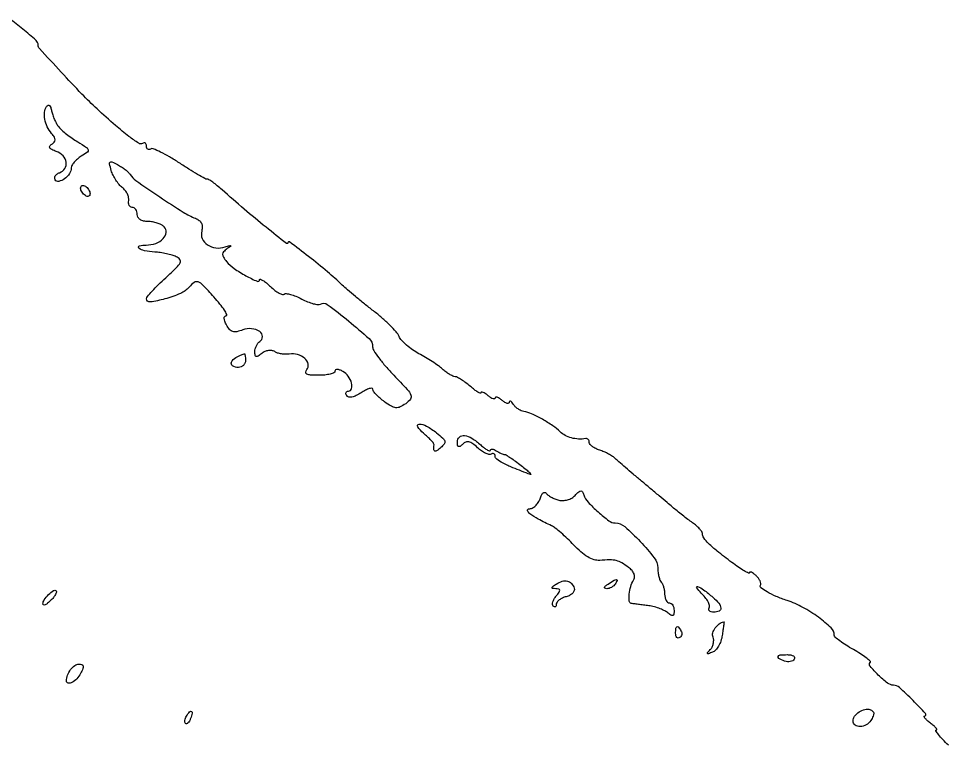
# Model space of a CAD drawing. Extents: x 0 to 606, y 0 to 461.
# Drawn here: x 277.8 to 475.2, y 226.4 to 380.1 of the extents above; entities that cross this region are included whole.
import ezdxf

# ---------------------------------------------------------------- set-up
doc = ezdxf.new("R2010")
doc.units = 0

msp = doc.modelspace()

# ---------------------------------------------------------------- linework, layer by layer
msp.add_lwpolyline([(475.231808, 225.743968, -0.010206), (474.02737, 226.993934, -0.020094), (473.132011, 228.043541, -0.022528), (472.575759, 228.821015, -0.594944), (472.672938, 229, 0.505856), (472.768459, 229.129874, 0.099218), (472.603689, 229.431283, 0.039836), (472.138612, 229.903576, 0.016478), (471.44113, 230.468197, -0.016143), (470.740292, 231.034756, -0.037124), (470.2615, 231.514453, -0.080655), (470.065847, 231.834088, -0.517537), (470.15121, 231.968197, 0.63343), (470.369637, 232.495494, 0.012365), (467.738669, 235.256507, 0.011474), (464.836229, 238.025286, 0.18262), (463.592839, 238.518494, -0.162161), (462.317642, 238.966554, -0.027743), (460.350396, 240.67424, -0.024344), (458.61666, 242.528716, -0.390305), (458.649069, 243.315736, 0.427402), (458.642348, 243.615637, 0.02074), (457.795456, 244.327673, 0.023151), (456.590497, 245.172247, 0.013254), (455.065736, 246.08321, -0.013554), (453.508017, 247.015135, -0.019814), (452.19431, 247.925258, -0.015778), (451.189701, 248.732749, -0.218951), (451, 249.145186, 0.205586), (450.329217, 250.707624, 0.031412), (447.672502, 252.931519, 0.03425), (444.340621, 255.046857, 0.043475), (441, 256.5, -0.018759), (438.657646, 257.384136, -0.03055), (436.753656, 258.326319, -0.03228), (435.439982, 259.196668, -0.383708), (435.334865, 259.748127, 0.178763), (435.408463, 260.129532, 0.067177), (435.246567, 260.657906, 0.055569), (434.895343, 261.240533, 0.042826), (434.39504, 261.789427, 0.024067), (433.85887, 262.23916, 0.056274), (433.409793, 262.506763, 0.129541), (433.122856, 262.555225, 0.387997), (433, 262.420738, -0.552608), (432.81339, 262.303454, -0.019221), (431.898438, 262.787973, -0.019852), (430.689112, 263.55486, -0.010513), (429.25, 264.595063, -0.006524), (426.153726, 266.997819, -0.025331), (424.334849, 268.604863, -0.040534), (423.299195, 269.796508, -0.159957), (423, 270.707812, 0.152326), (422.868475, 271.129517, 0.032288), (422.385102, 271.740633, 0.03101), (421.70809, 272.403754, 0.025144), (420.906729, 273.029241, -0.008117), (419.94995, 273.724957, -0.004398), (418.794817, 274.609934, -0.004379), (417.63456, 275.531604, -0.006901), (416.656729, 276.345003, 0.00182), (415.535653, 277.296998, 0.000563), (413.841625, 278.721692, 0.000563), (411.94397, 280.310352, 0.00062), (410.101995, 281.845003, -0.001998), (408.333957, 283.326332, -0.002297), (406.658493, 284.754777, -0.002064), (405.248781, 285.978044, -0.013271), (404.555356, 286.618068, 0.047536), (403.959877, 287.096576, 0.021276), (403.096895, 287.613129, 0.020835), (402.131137, 288.085801, 0.026547), (401.20336, 288.435456, -0.036046), (400.359979, 288.77172, -0.046543), (399.647237, 289.203305, -0.054201), (399.152432, 289.660387, -0.18112), (399, 290.067388, 0.081121), (398.94329, 290.414629, 0.105541), (398.779688, 290.691259, 0.11976), (398.535716, 290.853916, 0.127241), (398.25, 290.881579, -0.051727), (396.71087, 290.799557, -0.052985), (395.200535, 291.037087, -0.055993), (393.854291, 291.565034, -0.07509), (392.800793, 292.342064, 0.047089), (391.248543, 293.626563, 0.022148), (389.030496, 294.995306, 0.02168), (386.761608, 296.134304, 0.064574), (385.100106, 296.635423, -0.068184), (384.503029, 296.820198, -0.042419), (383.866211, 297.185714, -0.041858), (383.287874, 297.662563, -0.058189), (382.865419, 298.183516, 0.028243), (382.542093, 298.634889, 0.103209), (382.271348, 298.857002, 0.330696), (382.099888, 298.82979, 0.191569), (382.015313, 298.627555, -0.282972), (381.876054, 298.409849, -0.174542), (381.563873, 298.377077, -0.07963), (381.077403, 298.582717, -0.033478), (380.5, 299, 0.027963), (379.92363, 299.426283, 0.064878), (379.440625, 299.660392, 0.144806), (379.132287, 299.670922, 0.341777), (379, 299.5, -0.341777), (378.867713, 299.329078, -0.144806), (378.559375, 299.339608, -0.064878), (378.07637, 299.573717, -0.027963), (377.5, 300, 0.023017), (376.923759, 300.435066, 0.050938), (376.440625, 300.698303, 0.105516), (376.125783, 300.757822, 0.407372), (376, 300.629058, -0.523898), (375.84812, 300.523891, -0.044475), (375.339063, 300.768805, -0.029921), (374.613939, 301.261849, -0.014685), (373.75, 301.969577, 0.017543), (372.815234, 302.726441, 0.019898), (371.867188, 303.383061, 0.019526), (371.024905, 303.873076, 0.095283), (370.5, 304.034223, -0.084914), (370.004341, 304.175302, -0.024652), (369.303015, 304.554815, -0.024016), (368.542426, 305.067749, -0.023557), (367.829414, 305.654378, 0.028351), (366.959634, 306.356122, 0.010738), (365.671547, 307.238703, 0.010596), (364.226585, 308.140699, 0.01273), (362.829414, 308.924788, -0.030286), (361.489828, 309.739649, -0.027782), (360.217466, 310.732447, -0.028871), (359.183035, 311.747363, -0.076541), (358.613023, 312.60907, 0.072799), (357.986818, 313.57121, 0.016534), (356.648753, 314.992132, 0.016779), (354.980248, 316.542774, 0.015606), (353.171689, 318.017401, -0.005014), (351.275897, 319.497427, -0.00454), (349.345816, 321.064487, -0.004549), (347.643274, 322.498929, -0.014476), (346.542921, 323.5, 0.017011), (343.417073, 326.314982, 0.009355), (339.41536, 329.553595, 0.003178), (335.36182, 332.669302, 0.619924), (335, 332.489626, -0.627143), (334.683456, 332.336516, -0.002117), (330.374167, 335.778662, -0.007055), (325.723887, 339.635, -0.006383), (321.024651, 343.75, 0.012376), (320.016432, 344.611745, 0.016572), (319.058375, 345.339063, 0.013756), (318.236227, 345.887973, 0.141222), (317.847502, 346, -0.128383), (317.402743, 346.116113, -0.004414), (315.829843, 347.01579, -0.008015), (313.984558, 348.133034, -0.005482), (311.923849, 349.458008, 0.01326), (309.851214, 350.745532, 0.019822), (307.969787, 351.748351, 0.015412), (306.4044, 352.445988, 0.239951), (305.836565, 352.398991, -0.112575), (305.51809, 352.290131, -0.184074), (305.245741, 352.362265, -0.158325), (305.062659, 352.611389, -0.080102), (305, 353, 0.081118), (304.936618, 353.388109, 0.159517), (304.751828, 353.636233, 0.183363), (304.476839, 353.706917, 0.111072), (304.155158, 353.595893, -0.290615), (303.334478, 353.605803, -0.017695), (301.233948, 355.083652, -0.018087), (298.39444, 357.40185, -0.00642), (294.5, 360.912915, -0.014341), (291.277079, 364.070729, -0.005217), (286.88701, 368.722258, -0.001179), (282.270834, 373.740438, -0.187486), (282, 374.437326, 0.21429), (281.532405, 375.478258, 0.011854), (278.744317, 377.839528, 0.011298), (275.840765, 380.076277, 0.238816)], format="xyb")
for points in [[(286.357608, 357.087941, 0.041547), (286.990705, 356.426181, 0.01429), (288.008558, 355.575952, 0.014089), (289.189687, 354.698102, 0.015854), (290.373652, 353.923636, -0.008248), (292.252846, 352.734815, -0.190057), (292.612302, 352.225523, -0.302058), (292.435386, 351.737401, -0.019538), (291.123652, 350.845149, 0.035436), (290.310977, 350.253748, 0.039863), (289.623823, 349.574494, 0.043665), (289.145351, 348.910228, 0.135049), (289, 348.381898, -0.150609), (288.630368, 347.182604, -0.083411), (287.560529, 346.066815, -0.105152), (286.370465, 345.520384, -0.319813), (285.594771, 345.846657, -0.152073), (285.490747, 346.251111, -0.123281), (285.621765, 346.681633, -0.098433), (285.978, 347.074153, -0.067899), (286.505744, 347.36383, 0.155341), (287.636846, 348.268499, 0.186388), (287.931594, 349.590267, 0.157562), (287.260514, 350.939002, 0.111011), (285.829031, 351.867542, -0.027531), (284.88707, 352.276234, -0.140363), (284.470872, 352.658797, -0.291389), (284.477873, 353.037221, -0.108332), (284.877589, 353.424346, 0.071557), (285.414414, 353.873254, 0.188956), (285.586919, 354.334387, 0.137725), (285.420568, 354.893343, 0.032445), (284.842389, 355.68991, -0.061362), (283.920681, 357.127412, -0.066624), (283.406881, 358.706714, -0.073749), (283.355231, 360.214112, -0.112839), (283.786717, 361.442861, -0.163081), (284.075765, 361.679026, -0.280702), (284.371287, 361.623542, -0.125633), (284.640146, 361.220194, -0.037443), (284.834147, 360.5, 0.034744), (285.063183, 359.631127, 0.023188), (285.438855, 358.672708, 0.02338), (285.892164, 357.772932, 0.04172)], [(301.51058, 346.982881, 0.102429), (302.733479, 345.690341, 0.004652), (307.794523, 342.230655, 0.007038), (312.794679, 338.981443, 0.048981), (315.399468, 337.676951, -0.07457), (316.165735, 337.243013, -0.114749), (316.641739, 336.652162, -0.110751), (316.818116, 335.89567, -0.066155), (316.703651, 334.97476, 0.168787), (316.829434, 333.378667, 0.141253), (317.921348, 332.065641, 0.1208), (319.705671, 331.402159, 0.10767), (321.677558, 331.597918, -0.004594), (322.672639, 331.9104, -0.290357), (322.841698, 331.863596, -0.44223), (322.828302, 331.726232, -0.006), (322.064302, 331.170548, 0.047499), (321.357302, 330.56069, 0.186295), (321.139176, 330.038581, 0.152242), (321.308708, 329.437246, 0.02895), (321.991469, 328.510279, 0.066515), (323.585088, 327.039783, 0.027206), (326.088796, 325.477038, 0.023141), (328.473213, 324.303598, 0.540426), (329, 324.648634, -0.525559), (329.165018, 324.762263, -0.050879), (329.68273, 324.501613, -0.031467), (330.431581, 323.954466, -0.01507), (331.324187, 323.165168, 0.024384), (332.257061, 322.370718, 0.038365), (333.136866, 321.794321, 0.044698), (333.858681, 321.4772, 0.284853), (334.231257, 321.56459, -0.237816), (334.63775, 321.698595, -0.030774), (335.560093, 321.501961, -0.030499), (336.697924, 321.108978, -0.020933), (337.936437, 320.53287, 0.022797), (339.194607, 319.953313, 0.029898), (340.392822, 319.547844, 0.03046), (341.393887, 319.339056, 0.176368), (341.914094, 319.446907, -0.307117), (343.371593, 319.385113, -0.011539), (347.909914, 315.852743, -0.013246), (352.235269, 312.127739, -0.211404), (353, 310.399875, 0.144241), (353.236546, 309.596966, 0.016469), (354.323698, 308.027988, 0.018803), (355.780474, 306.213514, 0.014268), (357.506205, 304.333439, -0.005781), (360.353363, 301.335408, -0.088841), (361.120548, 300.140637, -0.264638), (361.011622, 299.265418, -0.079806), (360.013092, 298.296617, -0.04233), (358.828125, 297.608039, -0.133606), (357.931663, 297.44847, -0.110826), (356.979427, 297.753747, -0.024559), (355.538312, 298.69812, -0.020572), (354.588175, 299.451399, -0.026215), (353.780786, 300.224794, -0.025849), (353.189832, 300.92243, -0.154921), (353.031425, 301.36501, 0.389421), (352.829111, 301.569921, 0.084881), (352.290174, 301.504779, 0.048612), (351.493989, 301.180486, 0.02403), (350.552147, 300.626125, -0.031354), (349.49895, 300.026803, -0.064153), (348.600345, 299.722485, -0.097091), (347.917122, 299.719186, -0.210132), (347.49313, 300.011115, -0.074973), (347.331477, 300.389333, -0.151854), (347.34659, 300.709515, -0.187357), (347.531988, 300.92133, -0.120931), (347.852499, 301, 0.332053), (348.526651, 301.50319, 0.141977), (348.534199, 302.694964, 0.090092), (347.821232, 304.15067, 0.106768), (346.674868, 305.162077, 0.03838), (346.029045, 305.460992, 0.081269), (345.489553, 305.56731, 0.149963), (345.141335, 305.472694, 0.257414), (345, 305.216357, -0.29408), (344.779995, 304.87465, -0.044658), (343.976539, 304.592721, -0.038149), (342.851099, 304.397267, -0.023928), (341.515876, 304.333333, -0.015214), (339.837847, 304.384405, -0.097511), (339.019376, 304.597985, -0.312683), (338.800906, 304.983991, -0.151557), (339.028208, 305.533988, 0.23236), (339.31153, 306.711582, 0.156859), (338.598178, 307.924368, 0.115054), (337.075695, 308.753776, 0.108658), (335.309626, 308.847918, -0.047056), (334.521902, 308.793345, -0.034761), (333.651522, 308.875725, -0.035472), (332.832655, 309.071585, -0.063661), (332.206195, 309.361048, 0.101884), (331.593721, 309.589435, 0.07448), (330.865837, 309.593197, 0.069473), (330.120048, 309.376933, 0.068046), (329.456195, 308.963645, -0.022222), (328.68475, 308.379272, -0.213901), (328.289602, 308.306387, -0.302673), (328.059621, 308.55628, -0.039048), (328, 309.318538, -0.059974), (328.077779, 309.964641, -0.050829), (328.308014, 310.613072, -0.053157), (328.647072, 311.167377, -0.090759), (329.048558, 311.530011, 0.267023), (329.601569, 312.553568, 0.241594), (329.019148, 313.61811, 0.126576), (327.30736, 314.231845, 0.114437), (325.440767, 313.97748, -0.037529), (324.163498, 313.598692, -0.127994), (323.304004, 313.634233, -0.144289), (322.63085, 314.077702, -0.052615), (321.983045, 315.031681, -0.030123), (321.608979, 315.844801, -0.081314), (321.477705, 316.464738, -0.167213), (321.588594, 316.84329, -0.243254), (321.891646, 317, 0.553119), (322.04507, 317.244537, 0.032646), (321.520931, 318.169784, 0.025131), (320.583209, 319.453376, 0.012593), (319.278725, 320.982244, 0.007424), (316.961758, 323.48735, 0.10787), (315.967743, 324.159595, 0.256732), (315.141098, 324.057503, 0.057779), (314.057324, 323.066095, -0.112809), (312.198615, 321.706097, -0.034763), (308.901856, 320.549124, -0.032846), (305.770732, 319.906752, -0.454838), (305, 320.578734, -0.175768), (305.171134, 321.050511, -0.010221), (306.193927, 322.225152, -0.014505), (307.507276, 323.590862, -0.010092), (309.064433, 325.058311, 0.008017), (311.368996, 327.212122, 0.084444), (312.130834, 328.246804, 0.286996), (312.066382, 328.939491, 0.127402), (311.314433, 329.529873, 0.034427), (310.423355, 329.84844, 0.015521), (309.217876, 330.147894, 0.015281), (307.920383, 330.386523, 0.02015), (306.725146, 330.519774, -0.029296), (304.553707, 330.802134, -0.124339), (303.375053, 331.350258, -0.612882), (303.474523, 331.81335, -0.064976), (304.904762, 332, 0.085667), (306.94184, 332.351603, 0.112444), (308.530453, 333.360427, 0.16773), (309.155082, 334.657808, 0.229331), (308.735714, 335.864286, 0.078683), (308.136, 336.300038, 0.038034), (307.257991, 336.666384, 0.036506), (306.263932, 336.916268, 0.043351), (305.3, 337, -0.055266), (304.366858, 337.103458, -0.089503), (303.633333, 337.413043, -0.113178), (303.168039, 337.895302, -0.136361), (303, 338.5, 0.067835), (302.921853, 339.073353, 0.084459), (302.693373, 339.559375, 0.099695), (302.35422, 339.88438, 0.14229), (301.956163, 340, -0.149149), (301.582135, 340.11411, -0.125556), (301.305268, 340.42426, -0.100935), (301.171852, 340.892158, -0.069433), (301.206163, 341.444289, 0.107073), (301.197974, 342.092894, 0.058042), (300.929284, 342.84787, 0.053885), (300.45981, 343.587566, 0.057029), (299.850975, 344.194289, -0.05281), (299.168669, 344.862882, -0.029504), (298.482018, 345.802597, -0.029116), (297.89318, 346.845901, -0.041569), (297.506347, 347.835827, -0.013097), (297.132947, 349.221373, -0.271536), (297.252655, 349.617834, -0.303136), (297.641651, 349.680056, -0.015337), (298.849678, 349.08045, -0.022727), (299.67586, 348.588752, -0.021322), (300.472379, 348.014167, -0.02185), (301.134172, 347.443892, -0.065663)], [(293, 342.881966, -0.117858), (292.920761, 342.550471, -0.186277), (292.70625, 342.357263, -0.154201), (292.382383, 342.338175, -0.076764), (292, 342.5, -0.064269), (291.617474, 342.810561, -0.051777), (291.29375, 343.230237, -0.053414), (291.073533, 343.689814, -0.085235), (291, 344.118034, -0.117858), (291.079239, 344.449529, -0.186277), (291.29375, 344.642737, -0.154201), (291.617617, 344.661825, -0.076764), (292, 344.5, -0.064269), (292.382526, 344.189439, -0.051777), (292.70625, 343.769763, -0.053414), (292.926467, 343.310186, -0.085235)], [(326, 307.5, -0.099038), (325.885486, 306.927543, -0.097945), (325.559375, 306.440625, -0.097945), (325.072457, 306.114514, -0.099038), (324.5, 306, -0.132959), (323.275781, 306.331401, -0.378233), (323.020668, 307.104186, -0.162246), (323.91818, 308.115121, -0.054352), (325.75, 308.921053, -0.41847), (325.84757, 308.869414, -0.029314), (325.926562, 308.536184, -0.027836), (325.982098, 308.069675, -0.015709)], [(366.582147, 292.114043, -0.018004), (367.882613, 291.013058, -0.138209), (368.301454, 290.341407, -0.234106), (368.192985, 289.735061, -0.060355), (367.489877, 288.991598, -0.016714), (366.586383, 288.291407, -0.25452), (366.207117, 288.24282, -0.306826), (366.008013, 288.531156, -0.021986), (366.043873, 289.554181, 0.190286), (365.948523, 289.865649, 0.016585), (365.401033, 290.507383, 0.019939), (364.669388, 291.247928, 0.014146), (363.793873, 292.020912, -0.070058), (362.565331, 293.377472, -0.590439), (362.858369, 293.953375, -0.138867), (364.426389, 293.565364, -0.037009)], [(375.952025, 289.543417, 0.018079), (376.738703, 288.881601, 0.038908), (377.398407, 288.444198, 0.072433), (377.840646, 288.276175, 0.479752), (378, 288.404029, -0.250515), (378.107629, 288.605363, -0.164618), (378.367188, 288.675145, -0.086288), (378.770235, 288.578295, -0.03946), (379.25, 288.32433, 0.016318), (379.766799, 288.019374, 0.018008), (380.285946, 287.759278, 0.017676), (380.742479, 287.569965, 0.08228), (381.021304, 287.515313, -0.133076), (381.347125, 287.416676, -0.007105), (382.264467, 286.825099, -0.01073), (383.342255, 286.074316, -0.007582), (384.521304, 285.187152, -0.007716), (385.60057, 284.32212, -0.020785), (386.331258, 283.664718, -0.073874), (386.576997, 283.34086, -0.696594), (386.5, 283.252225, -0.005653), (382.775029, 284.708307, -0.02402), (380.60333, 285.709483, -0.037973), (379.334295, 286.497898, -0.239152), (379, 287.156842, 0.099499), (378.934479, 287.482837, 0.17649), (378.750737, 287.681631, 0.168897), (378.475365, 287.720635, 0.090154), (378.151444, 287.593597, -0.200301), (377.687328, 287.519553, -0.051506), (376.956503, 287.778145, -0.044186), (376.113705, 288.273453, -0.032608), (375.275149, 288.958286, 0.030074), (374.245969, 289.807522, 0.098188), (373.448539, 290.177122, 0.149589), (372.767917, 290.137117, 0.107844), (372.123706, 289.723706, -0.035056), (371.575026, 289.247005, -0.269986), (371.25, 289.208527, -0.262506), (371.04968, 289.473237, -0.033608), (371, 290.211516, -0.211346), (371.446686, 291.221076, -0.221461), (372.481566, 291.543225, -0.107604), (374.084396, 290.960892, -0.0432)], [(392.529528, 277.813559, 0.076092), (393.412787, 277.729601, 0.056673), (394.37912, 277.895823, 0.056792), (395.281179, 278.274058, 0.077389), (395.974149, 278.817411, -0.018828), (396.773431, 279.610936, -0.17464), (397.215129, 279.796818, -0.286415), (397.547115, 279.613141, -0.048083), (397.851264, 278.916136, 0.10784), (398.73245, 277.412938, 0.024187), (400.861412, 275.317905, 0.021954), (403.156696, 273.442355, 0.155429), (404.5, 272.978019, -0.174747), (406.518558, 272.194118, -0.024224), (409.813984, 269.031346, -0.024718), (412.787399, 265.558449, -0.162506), (413.533146, 263.426183, 0.027549), (413.598629, 262.483239, 0.029323), (413.767131, 261.573005, 0.030637), (414.004411, 260.813832, 0.105694), (414.283146, 260.383521, -0.092749), (414.558791, 259.980984, -0.035373), (414.789424, 259.338701, -0.033529), (414.947116, 258.587792, -0.035004), (415, 257.833333, 0.05258), (415.073966, 257.131902, 0.072432), (415.29375, 256.538542, 0.092341), (415.618367, 256.139984, 0.177615), (416, 256, -0.159372), (416.381418, 255.875257, -0.096868), (416.70625, 255.523407, -0.078585), (416.925605, 254.99802, -0.059737), (417, 254.377555, -0.036973), (416.941699, 253.590203, -0.28694), (416.712866, 253.322182, -0.227877), (416.322613, 253.378317, -0.025446), (415.583037, 253.931086, 0.061695), (414.840948, 254.406209, 0.026307), (413.750102, 254.859275, 0.025541), (412.521627, 255.225846, 0.030534), (411.333037, 255.43951, -0.001459), (410.205534, 255.575155, -0.001829), (409.160983, 255.707796, -0.001466), (408.285257, 255.824868, -0.014338), (407.917119, 255.88598, -0.334871), (407.481044, 256.371935, -0.045496), (407.489555, 257.827882, -0.045289), (407.804834, 259.491512, -0.069051), (408.397478, 260.834116, 0.122605), (408.601412, 261.471676, 0.109319), (408.495791, 262.160344, 0.087278), (408.070953, 262.862579, 0.05111), (407.350138, 263.534731, 0.02976), (405.908328, 264.497693, 0.072657), (404.727266, 264.975301, 0.062563), (403.354988, 265.132785, 0.017773), (401.205735, 265.033325, -0.09953), (400.019666, 265.172276, -0.05403), (398.675887, 265.777185, -0.044264), (397.223012, 266.813108, -0.027378), (395.705735, 268.262797, 0.011859), (394.368382, 269.622401, 0.012804), (393.00106, 270.881775, 0.012389), (391.776982, 271.900187, 0.058329), (391, 272.379384, -0.012766), (388.172157, 273.786221, -0.038864), (386.360942, 274.93406, -0.16487), (385.898973, 275.607224, -0.494417), (386.182612, 275.985258, 0.1126), (386.876429, 276.14992, 0.07037), (387.569741, 276.621982, 0.064968), (388.157516, 277.315922, 0.066515), (388.541936, 278.132128, -0.039085), (388.846776, 278.883412, -0.096366), (389.208062, 279.353052, -0.201674), (389.558055, 279.47095, -0.23254), (389.859323, 279.294412, 0.087307), (390.245782, 278.886144, 0.033089), (390.907975, 278.459351, 0.031539), (391.705602, 278.080624, 0.033408)], [(395.792856, 259.121432, -0.166399), (395.788678, 258.600935, -0.103923), (395.469519, 258.074371, -0.081936), (394.879588, 257.620966, -0.059068), (394.105356, 257.3173, 0.043933), (393.29976, 257.029076, 0.054713), (392.618448, 256.620017, 0.064836), (392.151918, 256.158939, 0.166972), (392, 255.716702, -0.063918), (391.954171, 255.359669, -0.189784), (391.811265, 255.163849, -0.243942), (391.602392, 255.145691, -0.098713), (391.357499, 255.309167, -0.193391), (391.204689, 255.667265, -0.075397), (391.275311, 256.210657, -0.059862), (391.54308, 256.845176, -0.043481), (391.979944, 257.475834, 0.017356), (392.614268, 258.296508, 0.17501), (392.730524, 258.705731, 0.333088), (392.52719, 258.940971, 0.050995), (391.872445, 259.015313, -0.028668), (391.218788, 259.060144, -0.415135), (391.090225, 259.226471, -0.207458), (391.243413, 259.483157, -0.012585), (392, 259.999057, -0.066923), (393.263412, 260.593297, -0.134142), (394.3571, 260.636307, -0.155935), (395.212721, 260.127177, -0.101067)], [(404.5, 260, -0.075854), (404.175433, 259.618541, -0.054031), (403.713662, 259.298248, -0.053889), (403.192374, 259.083483, -0.074131), (402.690983, 259.015313, -0.102799), (402.327599, 259.095709, -0.37991), (402.239151, 259.292684, -0.147021), (402.445888, 259.597454, -0.027275), (403, 260, -0.008108), (404.281145, 260.798791, -0.136158), (404.758161, 260.931144, -0.541951), (404.886554, 260.734105, -0.034464)], [(284.619048, 256.47619, -0.025436), (283.996489, 255.913943, -0.062853), (283.475595, 255.58872, -0.157496), (283.147866, 255.549146, -0.358961), (283, 255.728571, -0.147807), (283.28094, 256.658174, -0.049646), (284.188845, 257.766799, -0.051684), (285.205841, 258.592781, -0.354931), (285.802381, 258.530952, -0.286028), (285.865834, 258.25776, -0.048425), (285.634509, 257.747634, -0.040319), (285.207897, 257.128192, -0.02543)], [(425.25, 257.192908, -0.039844), (426.525536, 255.907582, -0.16194), (426.929636, 254.898298, -0.306418), (426.543904, 254.247331, -0.11075), (425.440983, 254, -0.061414), (424.886032, 254.068422, -0.130873), (424.510652, 254.276239, -0.191585), (424.370985, 254.583748, -0.151474), (424.463157, 254.940387, 0.212011), (424.533039, 255.452045, 0.052789), (424.206172, 256.252747, 0.044698), (423.599663, 257.173661, 0.032083), (422.772174, 258.087454, -0.045158), (421.804146, 259.214218, -0.735555), (421.998372, 259.470309, -0.074781), (423.279917, 258.777265, -0.016138)], [(418.457295, 250.069098, -0.090093), (418.612382, 249.673795, -0.095385), (418.614038, 249.257398, -0.099739), (418.463027, 248.88478, -0.108766), (418.182979, 248.613087, -0.158515), (417.860929, 248.534562, -0.191218), (417.582917, 248.669932, -0.126631), (417.394948, 249.024148, -0.059057), (417.333333, 249.543989, -0.019984), (417.376303, 250.618676, -0.269722), (417.59208, 250.929499, -0.350126), (417.913397, 250.852054, -0.02679)], [(427.223174, 249.067221, -0.04748), (426.936498, 247.898887, -0.04821), (426.435555, 246.811921, -0.052801), (425.808618, 245.958711, -0.117536), (425.146367, 245.507975, -0.01034), (424.306656, 245.20818, -0.305323), (424.099052, 245.265732, -0.376283), (424.101381, 245.458382, -0.012399), (424.671855, 246.062609, 0.078159), (425.077629, 246.624471, 0.061602), (425.332753, 247.331238, 0.062348), (425.405933, 248.069245, 0.085384), (425.276138, 248.72278, -0.164194), (425.239177, 249.625439, -0.082618), (425.740287, 250.664351, -0.0779), (426.592709, 251.543842, -0.112662), (427.576807, 251.984687, -0.509713), (427.603609, 251.959919, -0.000664), (427.50461, 251.133998, -0.003943), (427.382727, 250.190791, -0.002333)], [(442.526992, 244.043674, -0.126981), (442.190464, 243.720854, -0.081026), (441.678351, 243.533742, -0.072258), (441.073335, 243.506898, -0.066719), (440.467975, 243.650663, -0.027681), (439.230543, 244.205874, -0.395517), (439.082867, 244.622791, -0.275668), (439.523001, 244.936989, -0.020503), (441.059017, 245, -0.045552), (441.806756, 244.931736, -0.099152), (442.339579, 244.719079, -0.177225), (442.57458, 244.405148, -0.214542)], [(291, 241, -0.067794), (290.190636, 239.88239, -0.081031), (289.154336, 239.099602, -0.168007), (288.366552, 238.978675, -0.362256), (288, 239.418213, -0.091646), (288.222579, 240.622362, -0.067603), (288.874627, 241.814336, -0.072456), (289.753841, 242.702698, -0.162897), (290.642173, 243, -0.080266), (291.287635, 242.895711, -0.274977), (291.554753, 242.587271, -0.145792), (291.491301, 242.025642, -0.022341)], [(314.345077, 231.456872, -0.035865), (314.083816, 230.899181, -0.069269), (313.786868, 230.507038, -0.118528), (313.50546, 230.335123, -0.281567), (313.276326, 230.390341, -0.156651), (313.142323, 230.651151, -0.070517), (313.133355, 231.040231, -0.059701), (313.242038, 231.490157, -0.049364), (313.458881, 231.933469, -0.030391), (314.120758, 232.871774, -0.36195), (314.525317, 232.954259, -0.344086), (314.696703, 232.564815, -0.029555)], [(458.774703, 231.01085, -0.125947), (457.805838, 230.086342, -0.121567), (456.498836, 229.725385, -0.164682), (455.436913, 230.052626, -0.240861), (455, 230.906989, -0.162576), (455.332762, 231.903345, -0.082662), (456.299975, 232.824815, -0.082428), (457.51672, 233.385419, -0.159757), (458.574792, 233.332926, -0.083868), (459.158529, 232.987955, -0.198502), (459.386447, 232.547792, -0.131503), (459.278145, 231.93748, -0.030289)]]:
    msp.add_lwpolyline(points, format="xyb", close=True)

doc.saveas('drawing.dxf')
